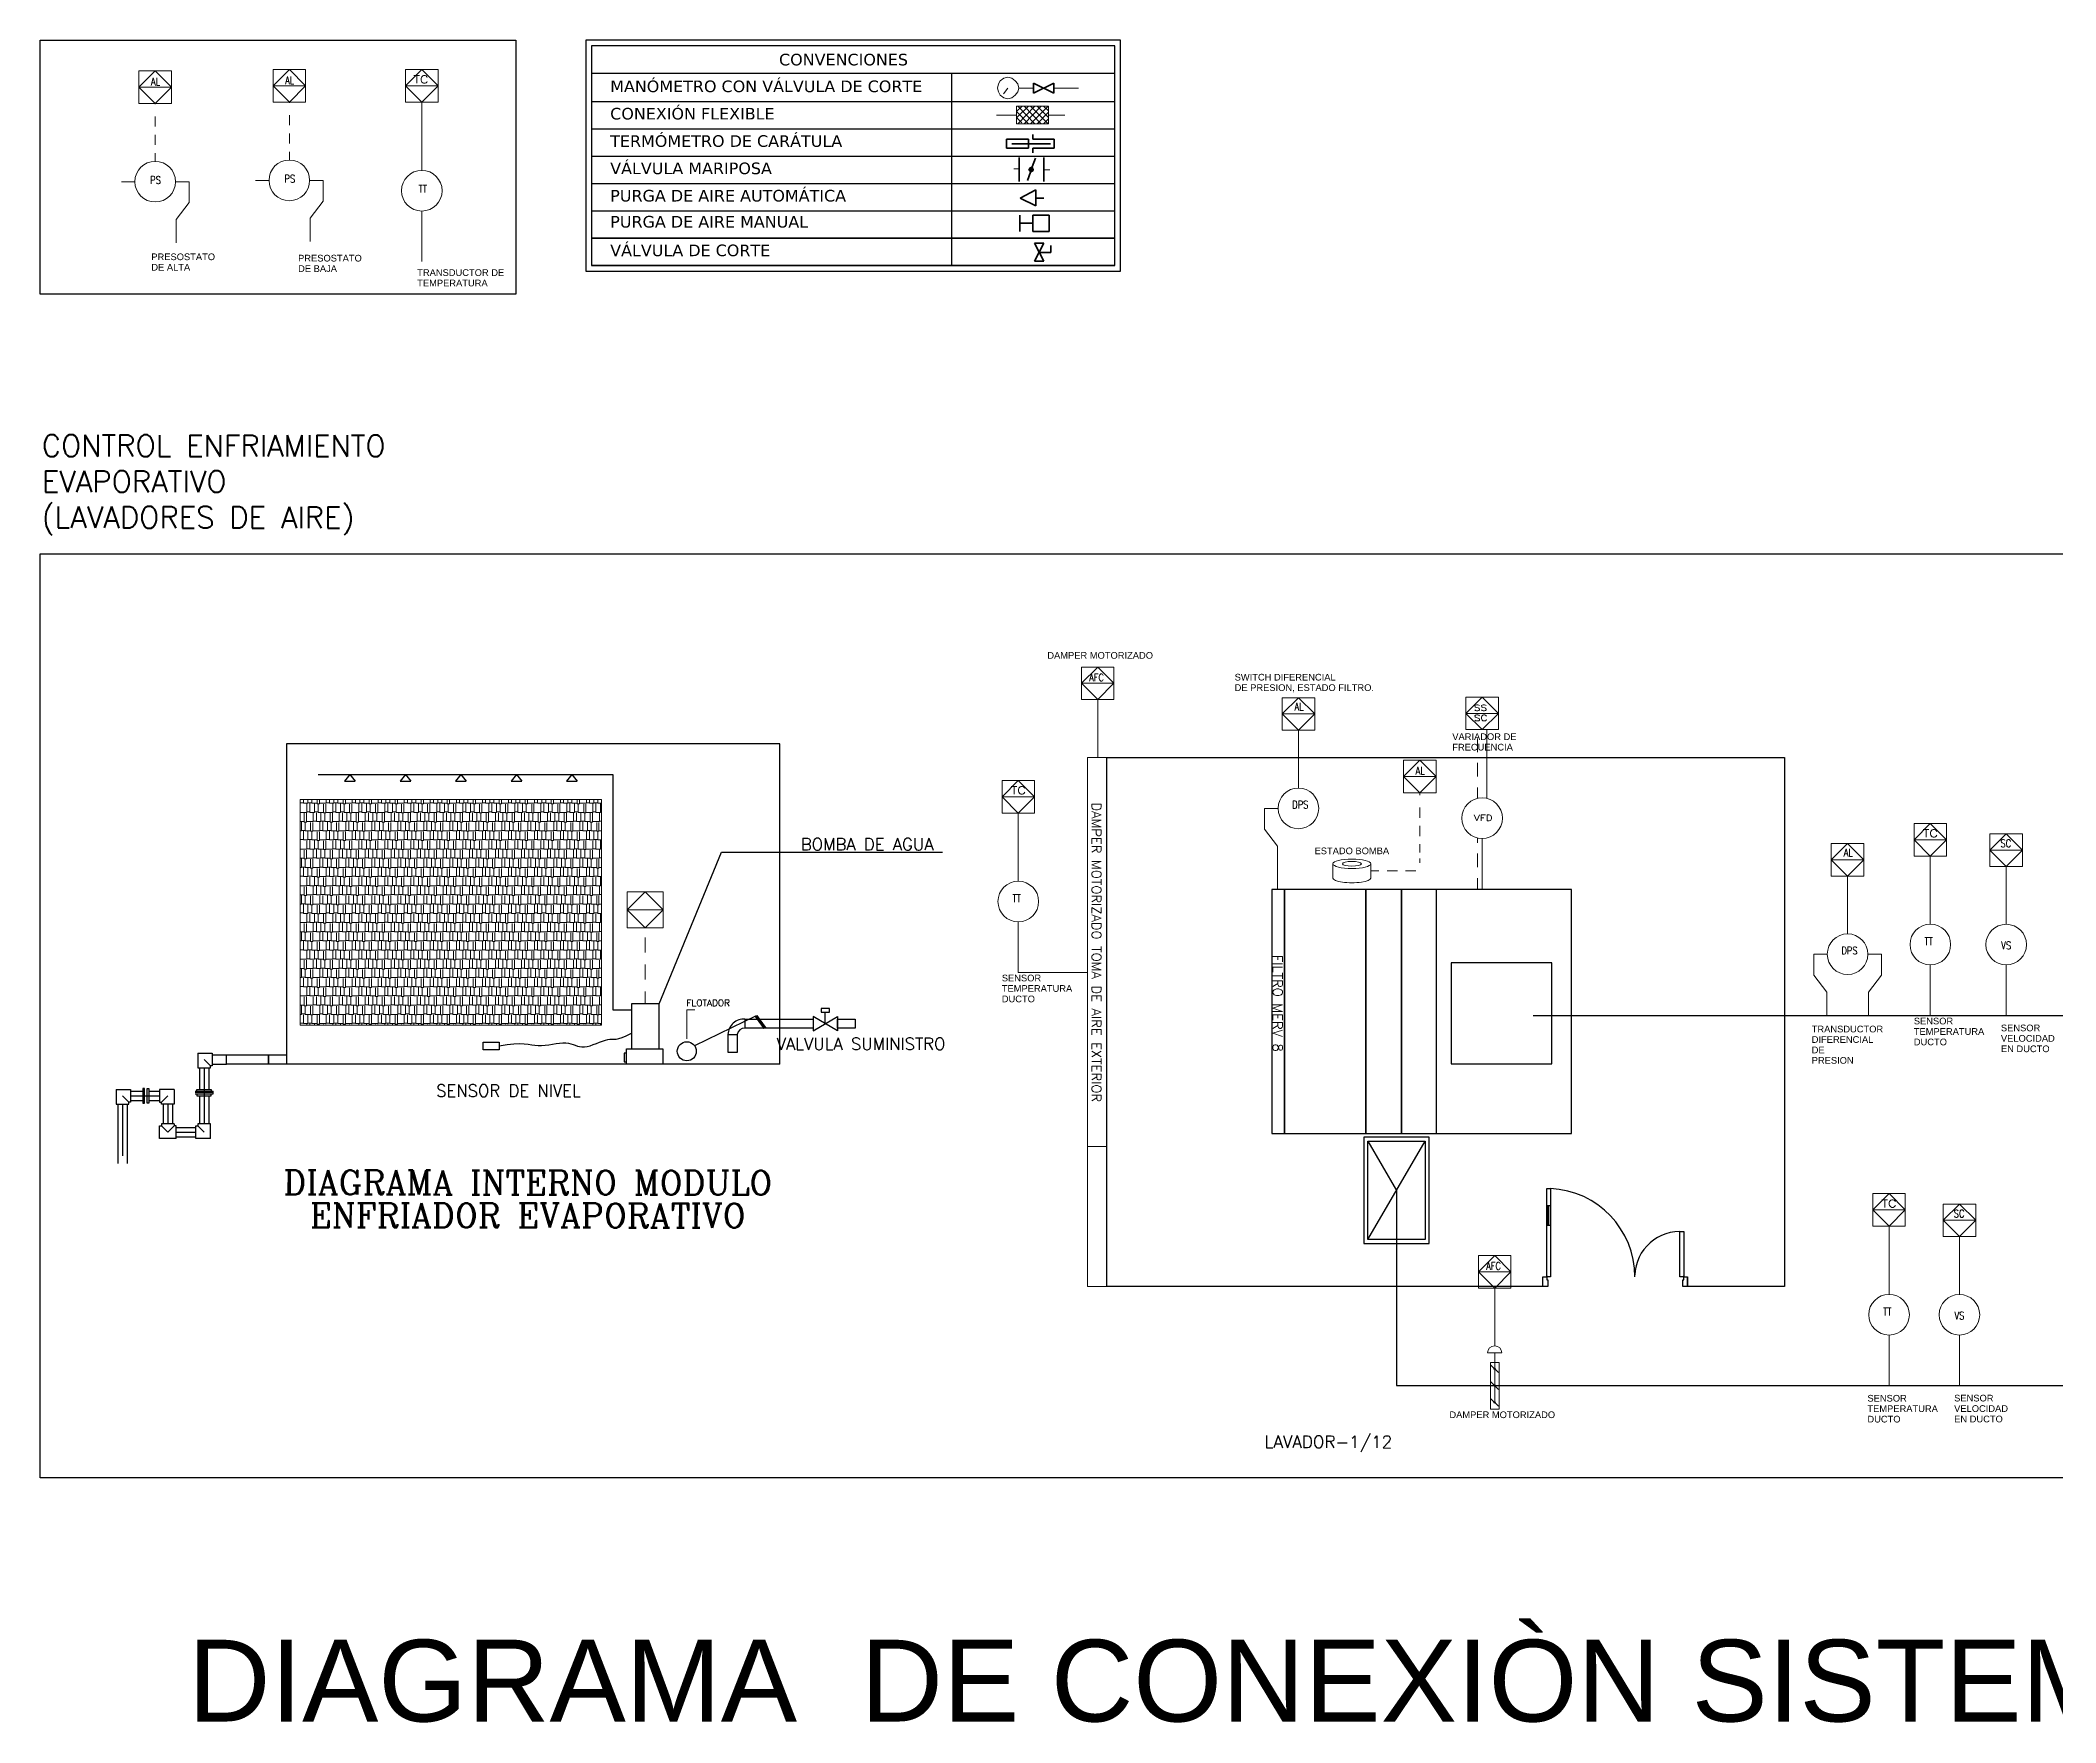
# Model space of a CAD drawing. Header units: inches. Extents: x -3 to 209, y -384 to 20.
# Drawn here: x 124.53 to 173.84, y -383.55 to -342.4 of the extents above; entities that cross this region are included whole.
import ezdxf
from ezdxf.enums import TextEntityAlignment as Align

# ---------------------------------------------------------------- set-up
doc = ezdxf.new("R2010")
doc.units = ezdxf.units.IN
doc.header["$MEASUREMENT"] = 0
for name, pattern in [('IMPORT-5A-LINEA CAPILAR', [1, 1, 0, 0, 0]), ('IMPORT-6A-LINEA ELECTRICA', [1.55, 0.2, -0.2, 0.25, -0.2, 0.25, -0.3, 0, -0.15]), ('IMPORT-ACAD_ISO02W100 _2_', [15, 12, -3]), ('IMPORT-CIRC', [4.8, 4, -0.8]), ('IMPORT-DASHED _4_', [19.05, 12.7, -6.35])]:
    doc.linetypes.add(name, pattern=pattern)
for name, color, linetype in [('1-01 HVAC-01A -Equipos', 3, 'Continuous'), ('ACCESORIOS', 4, 'Continuous'), ('Arquitectura', 251, 'Continuous'), ('BASE PLAN$0$FLOOR LAYOUT 14 Oct (x-ref)$0$20F-032408$0$XDOOR', 253, 'Continuous'), ('BASE PLAN$0$WALL', 253, 'Continuous'), ('EQUIPO', 2, 'Continuous'), ('HVAC-Accesorios', 1, 'Continuous'), ('HVAC-Retorno', 20, 'Continuous'), ('HVAC-Suministro', 170, 'Continuous'), ('M-1-01-Texto', 2, 'Continuous'), ('PLANTA', 8, 'Continuous')]:
    doc.layers.add(name, color=color, linetype=linetype)
for name, color, linetype, lineweight in [('1-CON-CONTROL', 4, 'Continuous', 5), ('1-controlAA', 4, 'Continuous', 5), ('1-Lazomec', 1, 'IMPORT-CIRC', 5), ('1-Señal electrica', 202, 'IMPORT-DASHED _4_', 5), ('1-Señalbinaria', 231, 'IMPORT-6A-LINEA ELECTRICA', 5), ('1-Stubocapilar', 63, 'IMPORT-5A-LINEA CAPILAR', 5), ('1-texto', 250, 'Continuous', 5), ('4-Retorno', 100, 'Continuous', 5), ('ANNOBJ', 4, 'Continuous', 18), ('BASE PLAN$0$0.1', 253, 'Continuous', 9), ('BASE PLAN$0$A-ABOVE', 253, 'Continuous', 5), ('CON-CONTROL', 4, 'Continuous', 5), ('DET-INST', 3, 'Continuous', 5), ('HVAC -Tub A.F Suministro Tuberia', 142, 'Continuous', 0), ('HVAC Formato', 50, 'Continuous', 25), ('HVAC-Formato', 50, 'Continuous', 25), ('TUBO HVAC', 1, 'Continuous', 30), ('tx-01', 255, 'Continuous', 5), ('TX-INST', 250, 'Continuous', 5), ('TX1', 2, 'Continuous', 5)]:
    doc.layers.add(name, color=color, linetype=linetype, lineweight=lineweight)
doc.layers.add('rev', color=3, linetype='Continuous', plot=False)
doc.styles.add('Annotative', font='arial.ttf')
doc.styles.add('Arial_7', font='arial.ttf', dxfattribs={"height": 0.001967})
doc.styles.add('OTEPI-100-TEXTOS', font='romans.shx', dxfattribs={"height": 200})
doc.styles.add('ROMANS', font='romans.shx', dxfattribs={"width": 0.8})
doc.styles.add('romans_3', font='romans__.ttf', dxfattribs={"width": 1.25, "height": 0.112})
doc.styles.add('romans_6', font='romans__.ttf', dxfattribs={"width": 1.25, "height": 0.060413})
doc.styles.get("Standard").update_dxf_attribs({"font": 'arial.ttf'})
doc.styles.add('Texto AA', font='romans.shx')
doc.styles.add('TX100-TAGS', font='romanc.shx', dxfattribs={"height": 200})
doc.styles.add('TX25-NORM', font='romans.shx', dxfattribs={"height": 0.045})
doc.styles.add('txconv', font='romans.shx', dxfattribs={"width": 1.25, "height": 0.3})
doc.styles.add('Verdana', font='verdana.ttf', dxfattribs={"height": 0.28425})

# ---------------------------------------------------------------- blocks, each defined once
blk = doc.blocks.new('DIAGRAMA P_ID_dwg_valvula de corte-4445560-DIAGRAMAS DE INSTRUMENTACION')
at = {"lineweight": 35}
for points in [[(-153.189, -83.644), (-153.189, -83.644), (-153.387, -83.266), (-153.387, -83.266)], [(-153.189, -83.266), (-153.189, -83.266), (-153.387, -83.644), (-153.387, -83.644)], [(-153.387, -83.266), (-153.387, -83.266), (-153.189, -83.266), (-153.189, -83.266)], [(-153.189, -83.644), (-153.189, -83.644), (-153.387, -83.644), (-153.387, -83.644)], [(-153.288, -83.458), (-153.288, -83.458), (-153.049, -83.458), (-153.049, -83.458)], [(-153.049, -83.458), (-153.049, -83.458), (-153.049, -83.319), (-153.049, -83.319)]]:
    blk.add_open_spline(points, degree=3, dxfattribs=at)
blk = doc.blocks.new('DIAGRAMA P_ID_dwg_cflex-4445693-DIAGRAMAS DE INSTRUMENTACION')
at = {"layer": 'HVAC-Formato', "color": 10, "linetype": 'IMPORT-ACAD_ISO02W100 _2_', "lineweight": 13}
for p, q in [((1.179, 0.211), (0.781, 0.211)), ((0.781, 0.211), (1.179, 0.211))]:
    blk.add_line(p, q, dxfattribs=at)
at = {"layer": 'HVAC-Formato', "color": 10, "lineweight": 13}
blk.add_open_spline([(-0.491, 0.211), (-0.491, 0.211), (0, 0.211), (0, 0.211)], degree=3, dxfattribs=at)
at = {"layer": 'HVAC-Formato', "color": 250, "lineweight": 5}
for points in [[(0, 0.43), (0, 0.43), (0.781, 0.43), (0.781, 0.43)], [(0, 0), (0, 0), (0, 0.43), (0, 0.43)], [(0, 0.141), (0, 0.141), (0.289, 0.43), (0.289, 0.43)], [(0, 0.297), (0, 0.297), (0.133, 0.43), (0.133, 0.43)], [(0, 0.297), (0, 0.297), (0.289, 0), (0.289, 0)], [(0, 0.148), (0, 0.148), (0.125, 0.023), (0.125, 0.023)], [(0, 0), (0, 0), (0.781, 0), (0.781, 0)], [(0.031, 0.43), (0.031, 0.43), (0.445, 0), (0.445, 0)], [(0.031, 0), (0.031, 0), (0.445, 0.43), (0.445, 0.43)], [(0.187, 0.43), (0.187, 0.43), (0.602, 0), (0.602, 0)], [(0.187, 0), (0.187, 0), (0.602, 0.43), (0.602, 0.43)], [(0.344, 0.43), (0.344, 0.43), (0.773, 0), (0.773, 0)], [(0.344, 0), (0.344, 0), (0.773, 0.43), (0.773, 0.43)], [(0.5, 0.43), (0.5, 0.43), (0.781, 0.148), (0.781, 0.148)], [(0.5, 0), (0.5, 0), (0.781, 0.281), (0.781, 0.281)], [(0.656, 0.43), (0.656, 0.43), (0.781, 0.312), (0.781, 0.312)], [(0.656, 0), (0.656, 0), (0.781, 0.117), (0.781, 0.117)], [(0.781, 0), (0.781, 0), (0.781, 0.43), (0.781, 0.43)]]:
    blk.add_open_spline(points, degree=3, dxfattribs=at)
blk = doc.blocks.new('ARRANQUE PARO')
at = {"layer": '1-Señalbinaria'}
blk.add_line((0, 0), (0, 1.261), dxfattribs=at)
at = {"layer": 'CON-CONTROL', "flags": 128}
blk.add_lwpolyline([(0.299, 1.261), (-0.299, 1.261), (-0.299, 1.859), (0.299, 1.859)], close=True, dxfattribs=at)
at = {"layer": 'DET-INST'}
blk.add_line((-0.299, 1.56), (0.299, 1.56), dxfattribs=at)
at = {"layer": 'DET-INST', "flags": 128}
blk.add_lwpolyline([(0, 1.261), (-0.299, 1.56), (0, 1.859), (0.299, 1.56)], close=True, dxfattribs=at)
at = {"style": 'txconv', "width": 1.25, "flags": 2}
blk.add_attdef('AVR', (-0.163, 1.578), '', height=0.12, dxfattribs=at)
at = {"style": 'Annotative'}
for tag, p, flags in [('SISTEMA/EQUIPO', (0.461, 1.578), 1), ('DESCRIPCION', (0.461, 1.35), 1), ('CONTROLADOR-NUMERO', (0.461, 1.13), 1), ('DI', (0.461, 0.934), 3), ('DO', (0.461, 0.717), 3), ('AI', (0.461, 0.513), 3), ('AO', (0.461, 0.312), 3), ('SENSOR/ACTUADOR', (0.461, 0.111), 3)]:
    blk.add_attdef(tag, p, '', height=0.126, dxfattribs=dict(at, flags=flags))
blk = doc.blocks.new('rr')
at = {"linetype": 'ByBlock', "lineweight": -2}
for p, q in [((-0.0127, -0.0127), (0.0127, 0.0127)), ((-0.0127, -0.0127), (-0.0127, 0.0127)), ((-0.0127, 0.0127), (0.0127, 0.0127)), ((0.0127, 0.0127), (0.0127, -0.0127)), ((0.0127, -0.0127), (-0.0127, -0.0127))]:
    blk.add_line(p, q, dxfattribs=at)
blk = doc.blocks.new('DIAGRAMA P_ID_dwg_PID-CONV-DMOT-4445571-DIAGRAMAS DE INSTRUMENTACION')
at = {"layer": 'CON-CONTROL'}
blk.add_line((-0.207, 0.946), (0.207, 0.946), dxfattribs=at)
at = {"layer": 'CON-CONTROL', "flags": 128}
blk.add_lwpolyline([(-0.126, -0.686), (0.126, -0.686), (0.126, 0.674), (-0.126, 0.674)], close=True, dxfattribs=at)
at = {"layer": 'CON-CONTROL'}
blk.add_arc((0, 0.946), 0.207, 360, 180, dxfattribs=at)
at = {"layer": 'DET-INST'}
for p, q in [((-0.108, 0.597), (0.108, 0.381)), ((0, 0.946), (0, -0.489)), ((-0.108, 0.108), (0.108, -0.108)), ((-0.108, -0.381), (0.108, -0.597))]:
    blk.add_line(p, q, dxfattribs=at)
for centre, start, end in [((0, 0.489), 360, 180), ((0, 0.489), 180, 360), ((0, 0), 360, 180), ((0, 0), 180, 360), ((0, -0.489), 360, 180), ((0, -0.489), 180, 360)]:
    blk.add_arc(centre, 0.0211, start, end, dxfattribs=at)
blk = doc.blocks.new('DPS')
at = {"layer": '1-controlAA', "flags": 128}
blk.add_lwpolyline([(51.592, 201.133), (50.796, 201.133), (50.796, 200.337), (51.592, 200.337)], close=True, dxfattribs=at)
at = {"layer": '1-Señal electrica'}
blk.add_line((51.194, 198.923), (51.194, 200.337), dxfattribs=at)
at = {"layer": 'CON-CONTROL', "flags": 128}
blk.add_lwpolyline([(50.684, 196.93), (50.684, 197.5), (50.367, 197.916), (50.367, 198.426), (50.697, 198.426), (50.367, 198.426)], dxfattribs=at)
at = {"layer": 'CON-CONTROL'}
blk.add_lwpolyline([(50.684, 196.93), (50.684, 196.439)], dxfattribs=at)
blk.add_circle((51.194, 198.426), 0.497, dxfattribs=at)
at = {"layer": 'DET-INST'}
blk.add_line((50.796, 200.735), (51.592, 200.735), dxfattribs=at)
at = {"layer": 'DET-INST', "flags": 128}
blk.add_lwpolyline([(51.194, 201.133), (50.796, 200.735), (51.194, 200.337), (51.592, 200.735)], close=True, dxfattribs=at)
at = {"layer": 'TX-INST', "color": 7, "char_height": 0.1865, "attachment_point": 2, "line_spacing_factor": 0.964689, "style": 'ROMANS'}
for s, insert, width in [('AL', (51.211, 201.007), 0.44628), ('DPS', (51.241, 198.611), 0.2925)]:
    blk.add_mtext(s, dxfattribs=dict(at, insert=insert, width=width))
blk = doc.blocks.new('DIAGRAMA P_ID_dwg_SENSOR DE VELOCIDAD-4445567-DIAGRAMAS DE INSTRUMENTACION')
at = {"layer": '1-CON-CONTROL'}
blk.add_circle((0, 1.301), 0.373, dxfattribs=at)
at = {"layer": '1-Stubocapilar'}
blk.add_line((0, 0.928), (0, 0), dxfattribs=at)
at = {"layer": '4-Retorno'}
blk.add_line((0, 2.736), (0, 1.674), dxfattribs=at)
at = {"layer": 'CON-CONTROL', "flags": 128}
blk.add_lwpolyline([(-0.299, 3.333), (0.299, 3.333), (0.299, 2.736), (-0.299, 2.736)], close=True, dxfattribs=at)
at = {"layer": 'DET-INST'}
blk.add_line((0.299, 3.034), (-0.299, 3.034), dxfattribs=at)
at = {"layer": 'DET-INST', "flags": 128}
blk.add_lwpolyline([(0, 3.333), (0.299, 3.034), (0, 2.736), (-0.299, 3.034)], close=True, dxfattribs=at)
at = {"layer": 'TX-INST', "color": 7, "insert": (0, 1.356), "char_height": 0.14, "width": 0.37345, "attachment_point": 2, "line_spacing_factor": 0.964689, "style": 'ROMANS'}
blk.add_mtext('VS', dxfattribs=at)
blk = doc.blocks.new('DIAGRAMA P_ID_dwg_ACTRIX_10-4445587-DIAGRAMAS DE INSTRUMENTACION')
at = {"layer": 'HVAC Formato', "color": 250, "lineweight": 5}
for p, q in [((-0.348, 0), (-0.348, -0.261)), ((0.348, 0), (0.348, -0.261))]:
    blk.add_line(p, q, dxfattribs=at)
for major_axis in [(-0.348, 0), (-0.174, 0)]:
    blk.add_ellipse((0, 0), major_axis=major_axis, ratio=0.25, dxfattribs=at)
blk.add_ellipse((0, -0.261), major_axis=(-0.348, 0), ratio=0.25, start_param=0, end_param=3.141593, dxfattribs=at)
blk = doc.blocks.new('DIAGRAMA P_ID_dwg_ARRANQUE-PARO-VARIADOR-4445586-DIAGRAMAS DE INSTRUMENTACION')
at = {"layer": '1-CON-CONTROL'}
blk.add_circle((0.085, 1.301), 0.373, dxfattribs=at)
at = {"layer": '1-Señal electrica'}
for p, q in [((0.169, 1.665), (0.169, 2.926)), ((0.085, 0), (0.085, 0.928))]:
    blk.add_line(p, q, dxfattribs=at)
at = {"layer": '1-Señalbinaria'}
for p, q in [((0, 1.665), (0, 2.926)), ((0, 0), (0, 0.928))]:
    blk.add_line(p, q, dxfattribs=at)
at = {"layer": 'CON-CONTROL', "flags": 128}
blk.add_lwpolyline([(0.383, 2.926), (-0.214, 2.926), (-0.214, 3.524), (0.383, 3.524)], close=True, dxfattribs=at)
at = {"layer": 'DET-INST'}
blk.add_line((-0.214, 3.225), (0.383, 3.225), dxfattribs=at)
at = {"layer": 'DET-INST', "flags": 128}
blk.add_lwpolyline([(0.085, 2.926), (-0.214, 3.225), (0.085, 3.524), (0.383, 3.225)], close=True, dxfattribs=at)
at = {"layer": 'tx-01', "color": 7, "char_height": 0.112, "attachment_point": 1, "line_spacing_factor": 0.964689, "style": 'romans_3'}
for s, insert, width in [('SS', (-0.065, 3.383), 0.3135), ('SC', (-0.065, 3.197), 0.35235), ('VFD', (-0.065, 1.363), 0.44882)]:
    blk.add_mtext(s, dxfattribs=dict(at, insert=insert, width=width))
blk = doc.blocks.new('DIAGRAMA P_ID_dwg_TRANSDUCTOR DE PRESION-4445569-DIAGRAMAS DE INSTRUMENTACION')
at = {"layer": '1-controlAA', "flags": 128}
blk.add_lwpolyline([(0.681, 3.155), (0.084, 3.155), (0.084, 2.558), (0.681, 2.558)], close=True, dxfattribs=at)
at = {"layer": '1-Señal electrica'}
blk.add_line((0.383, 1.496), (0.383, 2.558), dxfattribs=at)
at = {"layer": 'CON-CONTROL', "flags": 128}
for points in [[(0, 0), (0, 0.428), (-0.238, 0.74), (-0.238, 1.123), (0.009, 1.123), (-0.238, 1.123)], [(0.756, 1.123), (1.003, 1.123), (1.003, 0.74), (0.766, 0.428), (0.766, 0)]]:
    blk.add_lwpolyline(points, dxfattribs=at)
at = {"layer": 'CON-CONTROL'}
blk.add_circle((0.383, 1.123), 0.373, dxfattribs=at)
at = {"layer": 'DET-INST'}
blk.add_line((0.084, 2.856), (0.681, 2.856), dxfattribs=at)
at = {"layer": 'DET-INST', "flags": 128}
blk.add_lwpolyline([(0.383, 3.155), (0.084, 2.856), (0.383, 2.558), (0.681, 2.856)], close=True, dxfattribs=at)
at = {"layer": 'TX-INST', "color": 7, "insert": (0.395, 3.06), "char_height": 0.14, "width": 0.33494, "attachment_point": 2, "line_spacing_factor": 0.964689, "style": 'ROMANS'}
blk.add_mtext('AL', dxfattribs=at)
blk = doc.blocks.new('UPAQ-02')
at = {"layer": '1-01 HVAC-01A -Equipos'}
for points in [[(-74852.815, 50919.023), (-74851.115, 50919.023), (-74851.115, 50921.023), (-74852.815, 50921.023)], [(-74852.815, 50920.456), (-74851.115, 50920.456), (-74851.115, 50921.023), (-74852.815, 50921.023)], [(-74852.815, 50920.209), (-74851.115, 50920.209), (-74851.115, 50920.456), (-74852.815, 50920.456)], [(-74852.815, 50919.963), (-74851.115, 50919.963), (-74851.115, 50920.209), (-74852.815, 50920.209)], [(-74852.33, 50919.161), (-74851.625, 50919.161), (-74851.625, 50919.861), (-74852.33, 50919.861)]]:
    blk.add_lwpolyline(points, close=True, dxfattribs=at)
blk = doc.blocks.new('BASE PLAN$0$Z$W@#371D3AC1')
at = {"layer": 'BASE PLAN$0$A-ABOVE', "linetype": 'ByBlock', "lineweight": -2}
blk.add_line((375, 58), (175, 58), dxfattribs=at)
blk.add_lwpolyline([(375, 78), (175, 78), (175, 38), (375, 38)], close=True, dxfattribs=at)
at = {"layer": 'BASE PLAN$0$FLOOR LAYOUT 14 Oct (x-ref)$0$20F-032408$0$XDOOR', "linetype": 'ByBlock', "lineweight": -2}
for p, q in [((900, 1438), (900, 1476)), ((900, 1476), (1000, 1476)), ((1000, 1476), (1000, 1426)), ((930, 1438), (890, 1438)), ((930, 1426), (930, 1438)), ((1000, 1426), (930, 1426)), ((0, 38), (0, 78)), ((0, 78), (900, 78)), ((900, 38), (0, 38)), ((890, 38), (930, 38)), ((900, 78), (900, 38)), ((900, 0), (900, 38)), ((930, 38), (930, 50)), ((930, 50), (1000, 50)), ((1000, 50), (1000, 0)), ((1000, 0), (900, 0))]:
    blk.add_line(p, q, dxfattribs=at)
blk.add_lwpolyline([(439, 1398), (439, 1438), (900, 1438), (900, 1398)], close=True, dxfattribs=at)
for centre, radius, start, end in [((900, 1398), 461, 175.0176, 267.6819), ((900, 38), 900, 90, 177.4527)]:
    blk.add_arc(centre, radius, start, end, dxfattribs=at)
at = {"layer": 'BASE PLAN$0$WALL', "linetype": 'ByBlock', "lineweight": -2}
for p, q in [((1000, 1476), (900, 1476)), ((1000, 0), (900, 0))]:
    blk.add_line(p, q, dxfattribs=at)

msp = doc.modelspace()

# ---------------------------------------------------------------- hatches: boundary and pattern name
at = {"lineweight": 5}
for points in [[(148.778, -345.564), (148.731, -345.51), (148.7, -345.564), (148.731, -345.564)], [(148.731, -345.611), (148.778, -345.564), (148.7, -345.564)], [(148.778, -345.564), (148.778, -345.486), (148.731, -345.51)], [(148.778, -345.635), (148.778, -345.564), (148.731, -345.611)], [(148.778, -345.564), (148.825, -345.51), (148.778, -345.486), (148.778, -345.51)], [(148.848, -345.564), (148.825, -345.51), (148.778, -345.564), (148.825, -345.564)], [(148.778, -345.635), (148.825, -345.611), (148.778, -345.564), (148.778, -345.611)], [(148.825, -345.611), (148.848, -345.564), (148.778, -345.564)]]:
    msp.add_hatch(color=250, dxfattribs=at).paths.add_polyline_path(points, flags=0)
at = {"layer": 'TX1'}
h = msp.add_hatch(dxfattribs=at)
h.set_pattern_fill('AR-RSHKE', color=256, scale=0.000736704, style=0)
h.set_pattern_definition([(0, (-3289.49741, -1908.41412), (0.47716339, 0.224547478), [0.112273739, -0.093561449, 0.130986029, -0.05613687, 0.168410608, -0.074849159]), (0, (-3289.38514, -1908.40477), (0.47716339, 0.224547478), [0.093561449, -0.355533506, 0.07484916, -0.112273739]), (0, (-3289.1606, -1908.42816), (0.47716339, 0.224547478), [0.05613687, -0.580080984]), (90, (-3289.49741, -1908.41412), (-0.159054463, 0.2245474775), [0.215191333, -0.682998577]), (90, (-3289.38514, -1908.41412), (-0.159054463, 0.2245474775), [0.21051326, -0.68767665]), (90, (-3289.29158, -1908.41412), (-0.159054463, 0.2245474775), [0.196479043, -0.701710867]), (90, (-3289.16059, -1908.42816), (-0.159054463, 0.2245474775), [0.215191333, -0.682998577]), (90, (-3289.10445, -1908.42816), (-0.159054463, 0.2245474775), [0.215191333, -0.682998577]), (90, (-3288.93604, -1908.41412), (-0.159054463, 0.2245474775), [0.205835188, -0.692354722])])
h.paths.add_polyline_path([(130.888, -360.964), (138.266, -360.964), (138.266, -366.484), (130.888, -366.484)])

# ---------------------------------------------------------------- linework, layer by layer
for p, q in [((138.021, -343.207), (150.82, -343.207)), ((146.825, -343.207), (146.825, -347.91)), ((138.021, -343.899), (150.82, -343.899)), ((138.021, -344.567), (150.82, -344.567)), ((138.021, -345.236), (150.82, -345.236)), ((138.021, -345.905), (150.82, -345.905)), ((138.021, -346.573), (150.82, -346.573))]:
    msp.add_line(p, q)
at = {"color": 10, "lineweight": 13}
for p, q in [((147.973, -343.468), (147.95, -343.569)), ((147.973, -343.468), (147.95, -343.569)), ((147.95, -343.569), (147.973, -343.663)), ((147.95, -343.569), (147.973, -343.663)), ((148.02, -343.39), (147.973, -343.468)), ((148.02, -343.39), (147.973, -343.468)), ((147.973, -343.663), (148.02, -343.741)), ((147.973, -343.663), (148.02, -343.741)), ((148.106, -343.327), (148.02, -343.39)), ((148.106, -343.327), (148.02, -343.39)), ((148.208, -343.569), (148.098, -343.71)), ((148.098, -343.71), (148.208, -343.569)), ((148.208, -343.304), (148.106, -343.327)), ((148.106, -343.327), (148.208, -343.304)), ((148.208, -343.304), (148.302, -343.327)), ((148.208, -343.304), (148.302, -343.327)), ((148.388, -343.39), (148.302, -343.327)), ((148.388, -343.39), (148.302, -343.327)), ((148.45, -343.468), (148.388, -343.39)), ((148.45, -343.468), (148.388, -343.39)), ((148.388, -343.741), (148.45, -343.663)), ((148.388, -343.741), (148.45, -343.663)), ((148.474, -343.569), (148.45, -343.468)), ((148.474, -343.569), (148.45, -343.468)), ((148.45, -343.663), (148.474, -343.569)), ((148.45, -343.663), (148.474, -343.569)), ((148.02, -343.741), (148.106, -343.804)), ((148.02, -343.741), (148.106, -343.804)), ((148.106, -343.804), (148.208, -343.827)), ((148.106, -343.804), (148.208, -343.827)), ((148.208, -343.827), (148.302, -343.804)), ((148.208, -343.827), (148.302, -343.804)), ((148.302, -343.804), (148.388, -343.741)), ((148.302, -343.804), (148.388, -343.741))]:
    msp.add_line(p, q, dxfattribs=at)
at = {"lineweight": 35}
for p, q in [((149.333, -343.694), (148.833, -343.444)), ((149.333, -343.694), (148.833, -343.444)), ((148.833, -343.694), (148.833, -343.444)), ((148.833, -343.444), (148.833, -343.694)), ((149.333, -343.444), (149.333, -343.694)), ((149.333, -343.694), (149.333, -343.444)), ((148.707, -344.817), (148.176, -344.817)), ((148.707, -344.817), (148.176, -344.817)), ((148.176, -344.817), (148.176, -345.036)), ((148.176, -344.817), (148.176, -345.036)), ((148.707, -345.036), (148.176, -345.036)), ((148.707, -345.036), (148.176, -345.036)), ((149.247, -344.934), (148.301, -344.934)), ((148.301, -344.934), (149.247, -344.934)), ((148.707, -345.036), (148.707, -344.817)), ((148.707, -344.817), (148.707, -345.036)), ((149.34, -344.817), (148.817, -344.817)), ((149.34, -344.817), (148.817, -344.817)), ((148.817, -345.153), (148.817, -345.036)), ((148.817, -345.036), (149.34, -345.036)), ((148.817, -345.036), (148.817, -345.153)), ((148.817, -345.036), (149.34, -345.036)), ((149.34, -345.036), (149.34, -344.817)), ((149.34, -345.036), (149.34, -344.817)), ((148.684, -345.83), (148.758, -345.624)), ((148.758, -345.624), (148.684, -345.83)), ((148.758, -345.624), (148.779, -345.565)), ((148.779, -345.565), (148.758, -345.624)), ((148.779, -345.564), (148.803, -345.498)), ((148.803, -345.498), (148.779, -345.564)), ((148.803, -345.498), (148.88, -345.283)), ((148.88, -345.283), (148.803, -345.498)), ((148.51, -346.258), (148.893, -346.055)), ((148.893, -346.055), (148.51, -346.258)), ((148.893, -346.055), (148.893, -346.446)), ((148.893, -346.055), (148.893, -346.446)), ((148.51, -346.258), (148.893, -346.446)), ((148.51, -346.258), (148.893, -346.446)), ((148.499, -346.678), (148.499, -347.076)), ((148.499, -347.076), (148.499, -346.678)), ((148.819, -347.076), (148.819, -346.678)), ((148.819, -346.678), (149.217, -346.678)), ((148.819, -346.678), (148.819, -347.076)), ((148.819, -346.678), (149.217, -346.678)), ((148.819, -347.076), (149.217, -347.076)), ((148.819, -347.076), (149.217, -347.076)), ((149.217, -346.678), (149.217, -347.076)), ((149.217, -346.678), (149.217, -347.076))]:
    msp.add_line(p, q, dxfattribs=at)
at = {"color": 50, "lineweight": 25}
for p, q in [((148.499, -346.873), (148.819, -346.873)), ((148.819, -346.873), (148.499, -346.873))]:
    msp.add_line(p, q, dxfattribs=at)
at = {"flags": 128}
for points in [[(124.533, -342.4), (136.164, -342.4), (136.164, -348.612), (124.533, -348.612)], [(150.958, -342.4), (137.883, -342.4), (137.883, -348.049), (150.958, -348.049)], [(150.82, -342.538), (138.021, -342.538), (138.021, -347.91), (150.82, -347.91)], [(150.82, -347.242), (138.021, -347.242)], [(150.82, -347.91), (138.021, -347.91)], [(124.533, -354.962), (196.563, -354.962), (196.563, -377.561), (124.533, -377.561)]]:
    msp.add_lwpolyline(points, close=True, dxfattribs=at)
at = {"color": 251, "true_color": 0x636466}
msp.add_lwpolyline([(161.298, -372.879), (150.629, -372.879), (150.629, -359.938), (164.836, -359.938), (167.204, -359.938), (167.204, -372.879), (164.836, -372.879)], dxfattribs=at)
at = {"color": 10, "lineweight": 13}
for points in [[(148.474, -343.569), (148.474, -343.569), (148.833, -343.569), (148.833, -343.569)], [(149.333, -343.569), (149.333, -343.569), (149.937, -343.569), (149.937, -343.569)], [(148.466, -345.541), (148.466, -345.541), (148.348, -345.541), (148.348, -345.541)], [(149.083, -345.564), (149.083, -345.564), (149.232, -345.564), (149.232, -345.564)]]:
    msp.add_open_spline(points, degree=3, dxfattribs=at)
at = {"lineweight": 35}
for points in [[(148.833, -343.694), (148.833, -343.694), (149.333, -343.444), (149.333, -343.444)], [(148.817, -344.7), (148.817, -344.7), (148.817, -344.817), (148.817, -344.817)], [(148.481, -345.853), (148.481, -345.853), (148.481, -345.267), (148.481, -345.267)], [(149.083, -345.853), (149.083, -345.853), (149.083, -345.267), (149.083, -345.267)], [(149.088, -346.258), (149.088, -346.258), (148.893, -346.258), (148.893, -346.258)]]:
    msp.add_open_spline(points, degree=3, dxfattribs=at)
at = {"layer": '1-01 HVAC-01A -Equipos'}
for p, q in [((130.554, -359.605), (130.554, -367.438)), ((142.629, -367.438), (142.629, -359.605))]:
    msp.add_line(p, q, dxfattribs=at)
for points in [[(142.629, -359.605), (130.554, -359.605)], [(139.671, -367.068), (139.671, -365.961), (138.995, -365.961), (138.995, -367.068)], [(135.759, -366.993), (135.956, -366.958), (136.121, -366.939), (136.258, -366.934), (136.372, -366.939), (136.469, -366.951), (136.555, -366.964), (136.635, -366.976), (136.715, -366.984), (136.799, -366.983), (136.886, -366.976), (136.975, -366.964), (137.065, -366.951), (137.153, -366.937), (137.237, -366.926), (137.317, -366.919), (137.39, -366.919), (137.455, -366.927), (137.515, -366.941), (137.569, -366.959), (137.622, -366.979), (137.674, -366.997), (137.727, -367.012), (137.783, -367.02), (137.845, -367.019), (137.913, -367.008), (137.986, -366.988), (138.063, -366.962), (138.14, -366.932), (138.216, -366.902), (138.289, -366.875), (138.357, -366.852), (138.417, -366.836), (138.47, -366.829), (138.518, -366.828), (138.566, -366.828), (138.621, -366.825), (138.686, -366.814), (138.767, -366.789), (138.868, -366.748), (138.995, -366.685)], [(142.629, -367.438), (130.118, -367.438), (130.118, -367.216), (130.554, -367.216)], [(138.874, -367.174), (138.816, -367.174), (138.816, -367.381), (138.874, -367.381)], [(138.874, -367.438), (138.874, -367.068), (139.766, -367.068), (139.766, -367.438)]]:
    msp.add_lwpolyline(points, dxfattribs=at)
for points in [[(143.44, -366.56), (141.775, -366.56), (141.775, -366.338), (143.44, -366.338)], [(144.473, -366.56), (144.037, -366.56), (144.037, -366.338), (144.473, -366.338)], [(141.581, -366.715), (141.581, -367.151), (141.359, -367.151), (141.359, -366.715)], [(130.118, -367.438), (129.085, -367.438), (129.085, -367.216), (130.118, -367.216)], [(135.372, -366.902), (135.759, -366.902), (135.759, -367.087), (135.372, -367.087)]]:
    msp.add_lwpolyline(points, close=True, dxfattribs=at)
for centre, radius, start, end in [((141.746, -366.724), 0.388, 85.8392, 178.6032), ((141.774, -366.757), 0.197, 89.6894, 167.7299)]:
    msp.add_arc(centre, radius, start, end, dxfattribs=at)
at = {"layer": '1-controlAA', "flags": 128}
for points in [[(127.742, -343.15), (126.946, -343.15), (126.946, -343.946), (127.742, -343.946)], [(131.024, -343.117), (130.228, -343.117), (130.228, -343.913), (131.024, -343.913)], [(150.802, -357.728), (150.006, -357.728), (150.006, -358.524), (150.802, -358.524)], [(158.683, -360.006), (157.887, -360.006), (157.887, -360.802), (158.683, -360.802)], [(160.515, -372.12), (159.719, -372.12), (159.719, -372.915), (160.515, -372.915)]]:
    msp.add_lwpolyline(points, close=True, dxfattribs=at)
at = {"layer": '1-Lazomec'}
for p, q in [((133.866, -346.576), (133.866, -347.812)), ((150.404, -359.938), (150.404, -358.524)), ((148.461, -363.961), (148.461, -365.197)), ((170.775, -365.012), (170.775, -366.249)), ((160.117, -374.33), (160.117, -372.915)), ((169.765, -374.066), (169.765, -375.302))]:
    msp.add_line(p, q, dxfattribs=at)
at = {"layer": '1-Señal electrica', "flags": 128}
for points in [[(133.866, -343.913), (133.866, -345.581)], [(148.461, -361.298), (148.461, -362.966)], [(170.775, -362.35), (170.775, -364.018)], [(169.765, -371.403), (169.765, -373.071)]]:
    msp.add_lwpolyline(points, close=True, dxfattribs=at)
at = {"layer": '1-Señalbinaria'}
for p, q in [((127.344, -345.36), (127.344, -343.946)), ((130.626, -345.327), (130.626, -343.913))]:
    msp.add_line(p, q, dxfattribs=at)
at = {"layer": '1-Señalbinaria', "flags": 128}
msp.add_lwpolyline([(157.085, -362.713), (158.285, -362.713), (158.285, -362.216), (158.285, -360.802)], dxfattribs=at)
at = {"layer": 'ACCESORIOS'}
for p, q in [((131.33, -360.356), (138.541, -360.356)), ((132.109, -360.356), (131.978, -360.519)), ((132.109, -360.356), (132.24, -360.519)), ((133.467, -360.356), (133.336, -360.519)), ((133.467, -360.356), (133.597, -360.519)), ((134.824, -360.356), (134.693, -360.519)), ((134.824, -360.356), (134.955, -360.519)), ((136.182, -360.356), (136.051, -360.519)), ((136.182, -360.356), (136.313, -360.519)), ((137.54, -360.356), (137.409, -360.519)), ((137.54, -360.356), (137.67, -360.519)), ((138.541, -360.356), (138.541, -366.112)), ((131.978, -360.519), (132.24, -360.519)), ((133.336, -360.519), (133.597, -360.519)), ((134.693, -360.519), (134.955, -360.519)), ((136.051, -360.519), (136.313, -360.519)), ((137.409, -360.519), (137.67, -360.519)), ((138.541, -366.112), (138.995, -366.112)), ((142.044, -366.259), (140.542, -366.992))]:
    msp.add_line(p, q, dxfattribs=at)
at = {"layer": 'ACCESORIOS', "const_width": 0.0799}
msp.add_lwpolyline([(142.262, -366.56), (142.044, -366.259)], dxfattribs=at)
at = {"layer": 'ACCESORIOS'}
msp.add_circle((140.35, -367.125), 0.233, dxfattribs=at)
at = {"layer": 'ANNOBJ', "flags": 128}
msp.add_lwpolyline([(140.35, -366.822), (140.35, -366.109), (140.546, -366.109)], dxfattribs=at)
at = {"layer": 'CON-CONTROL', "flags": 128}
for points in [[(133.468, -343.117), (134.264, -343.117), (134.264, -343.913), (133.468, -343.913)], [(126.517, -345.857), (126.846, -345.857)], [(129.799, -345.825), (130.129, -345.825)], [(148.063, -360.502), (148.859, -360.502), (148.859, -361.298), (148.063, -361.298)], [(170.377, -361.554), (171.173, -361.554), (171.173, -362.35), (170.377, -362.35)], [(169.367, -370.607), (170.162, -370.607), (170.162, -371.403), (169.367, -371.403)]]:
    msp.add_lwpolyline(points, close=True, dxfattribs=at)
for points in [[(127.841, -345.857), (128.171, -345.857), (128.171, -346.367), (127.854, -346.783), (127.854, -347.354)], [(131.123, -345.825), (131.453, -345.825), (131.453, -346.334), (131.136, -346.751), (131.136, -347.321)]]:
    msp.add_lwpolyline(points, dxfattribs=at)
at = {"layer": 'CON-CONTROL', "color": 1}
msp.add_lwpolyline([(148.461, -365.197), (150.154, -365.197)], dxfattribs=at)
at = {"layer": 'CON-CONTROL'}
for centre in [(127.344, -345.857), (130.626, -345.825), (133.866, -346.078), (148.461, -363.463), (170.775, -364.515), (169.765, -373.568)]:
    msp.add_circle(centre, 0.497, dxfattribs=at)
at = {"layer": 'DET-INST'}
for p, q in [((126.946, -343.548), (127.742, -343.548)), ((130.228, -343.515), (131.024, -343.515)), ((134.264, -343.515), (133.468, -343.515)), ((150.006, -358.126), (150.802, -358.126)), ((157.887, -360.404), (158.683, -360.404)), ((148.859, -360.9), (148.063, -360.9)), ((171.173, -361.952), (170.377, -361.952)), ((170.162, -371.005), (169.367, -371.005)), ((159.719, -372.518), (160.515, -372.518))]:
    msp.add_line(p, q, dxfattribs=at)
at = {"layer": 'DET-INST', "flags": 128}
for points in [[(127.344, -343.15), (126.946, -343.548), (127.344, -343.946), (127.742, -343.548)], [(130.626, -343.117), (130.228, -343.515), (130.626, -343.913), (131.024, -343.515)], [(133.866, -343.117), (134.264, -343.515), (133.866, -343.913), (133.468, -343.515)], [(150.404, -357.728), (150.006, -358.126), (150.404, -358.524), (150.802, -358.126)], [(158.285, -360.006), (157.887, -360.404), (158.285, -360.802), (158.683, -360.404)], [(148.461, -360.502), (148.859, -360.9), (148.461, -361.298), (148.063, -360.9)], [(170.775, -361.554), (171.173, -361.952), (170.775, -362.35), (170.377, -361.952)], [(169.765, -370.607), (170.162, -371.005), (169.765, -371.403), (169.367, -371.005)], [(160.117, -372.12), (159.719, -372.518), (160.117, -372.915), (160.515, -372.518)]]:
    msp.add_lwpolyline(points, close=True, dxfattribs=at)
at = {"layer": 'EQUIPO', "color": 4}
for p, q in [((128.386, -367.172), (128.741, -367.172)), ((128.386, -367.172), (128.386, -367.527)), ((128.741, -367.172), (128.741, -367.482)), ((128.741, -367.216), (129.085, -367.216)), ((128.386, -367.527), (128.697, -367.527)), ((128.43, -367.527), (128.43, -368.061)), ((128.652, -367.527), (128.652, -368.061)), ((128.741, -367.482), (128.697, -367.482)), ((128.697, -367.527), (128.697, -367.482)), ((128.741, -367.438), (129.085, -367.438)), ((126.388, -368.06), (126.743, -368.06)), ((126.388, -368.06), (126.388, -368.415)), ((126.743, -368.06), (126.743, -368.37)), ((126.743, -368.104), (127.039, -368.104)), ((126.743, -368.326), (127.039, -368.326)), ((127.191, -368.104), (127.453, -368.104)), ((127.191, -368.326), (127.453, -368.326)), ((127.808, -368.06), (127.453, -368.06)), ((127.453, -368.06), (127.453, -368.37)), ((127.808, -368.06), (127.808, -368.415)), ((128.43, -368.213), (128.43, -368.903)), ((128.652, -368.213), (128.652, -368.903)), ((126.388, -368.415), (126.698, -368.415)), ((126.432, -368.415), (126.432, -369.866)), ((126.654, -368.415), (126.654, -369.868)), ((126.743, -368.37), (126.698, -368.37)), ((126.698, -368.415), (126.698, -368.37)), ((127.453, -368.37), (127.498, -368.37)), ((127.498, -368.415), (127.498, -368.37)), ((127.808, -368.415), (127.498, -368.415)), ((127.542, -368.415), (127.542, -368.903)), ((127.764, -368.415), (127.764, -368.903)), ((127.453, -369.259), (127.453, -368.948)), ((127.453, -368.948), (127.498, -368.948)), ((127.853, -369.259), (127.453, -369.259)), ((127.808, -368.903), (127.498, -368.903)), ((127.498, -368.903), (127.498, -368.948)), ((127.808, -368.903), (127.808, -368.948)), ((127.853, -368.948), (127.808, -368.948)), ((127.853, -369.259), (127.853, -368.948)), ((127.853, -368.992), (128.341, -368.992)), ((127.853, -369.214), (128.341, -369.214)), ((128.341, -369.259), (128.341, -368.948)), ((128.341, -368.948), (128.386, -368.948)), ((128.697, -369.259), (128.341, -369.259)), ((128.697, -368.903), (128.386, -368.903)), ((128.386, -368.903), (128.386, -368.948)), ((128.697, -369.259), (128.697, -368.903))]:
    msp.add_line(p, q, dxfattribs=at)
at = {"layer": 'HVAC -Tub A.F Suministro Tuberia', "color": 1}
for points in [[(150.629, -359.938), (150.51, -359.938), (150.154, -359.938), (150.154, -369.45), (150.629, -369.45)], [(150.629, -359.938), (150.629, -369.45)]]:
    msp.add_lwpolyline(points, dxfattribs=at)
at = {"layer": 'HVAC -Tub A.F Suministro Tuberia', "color": 251, "true_color": 0x636466}
msp.add_lwpolyline([(150.629, -372.879), (150.629, -369.45), (150.154, -369.45), (150.154, -372.879)], close=True, dxfattribs=at)
at = {"layer": 'HVAC-Accesorios'}
msp.add_lwpolyline([(154.97, -369.136), (154.97, -363.171), (154.666, -363.171), (154.666, -369.136)], close=True, dxfattribs=at)
at = {"layer": 'HVAC-Retorno'}
msp.add_line((157.012, -369.323), (157.713, -370.526), dxfattribs=at)
msp.add_lwpolyline([(156.911, -369.223), (156.911, -371.829), (158.515, -371.829), (158.515, -369.223)], close=True, dxfattribs=at)
msp.add_lwpolyline([(157.713, -370.526), (157.713, -375.302), (177.101, -375.302), (177.101, -372.19)], dxfattribs=at)
at = {"layer": 'HVAC-Suministro'}
msp.add_lwpolyline([(161.06, -366.249), (190.356, -366.249), (190.356, -368.598)], dxfattribs=at)
at = {"layer": 'M-1-01-Texto', "color": 7, "true_color": 0xffffff}
for p, q in [((139.671, -365.961), (141.197, -362.255)), ((141.197, -362.255), (146.609, -362.255))]:
    msp.add_line(p, q, dxfattribs=at)
at = {"layer": 'PLANTA'}
for p, q in [((128.697, -367.482), (128.541, -367.327)), ((128.541, -367.527), (128.541, -368.903)), ((126.698, -368.37), (126.543, -368.215)), ((126.743, -368.215), (127.453, -368.215)), ((127.498, -368.37), (127.653, -368.215)), ((126.543, -368.415), (126.543, -369.685)), ((127.653, -368.415), (127.653, -368.903)), ((127.498, -368.948), (127.653, -369.103)), ((127.808, -368.948), (127.653, -369.103)), ((127.853, -369.103), (128.341, -369.103)), ((128.386, -368.948), (128.541, -369.103))]:
    msp.add_line(p, q, dxfattribs=at)
at = {"layer": 'rev'}
for points in [[(127.039, -368.391), (127.083, -368.391), (127.083, -368.039), (127.039, -368.039)], [(127.191, -368.391), (127.148, -368.391), (127.148, -368.039), (127.191, -368.039)]]:
    msp.add_lwpolyline(points, close=True, dxfattribs=at)
for points in [[(128.322, -368.104), (128.76, -368.104)], [(128.76, -368.137), (128.322, -368.137)], [(128.322, -368.169), (128.322, -368.169), (128.76, -368.169)], [(128.365, -368.104), (128.365, -368.061), (128.717, -368.061), (128.717, -368.104)], [(128.365, -368.169), (128.365, -368.213), (128.717, -368.213), (128.717, -368.169)], [(128.76, -368.169), (128.76, -368.104)]]:
    msp.add_lwpolyline(points, dxfattribs=at)
at = {"layer": 'TUBO HVAC'}
msp.add_lwpolyline([(143.44, -366.276), (143.44, -366.621), (144.037, -366.276), (144.037, -366.621)], close=True, dxfattribs=at)
msp.add_lwpolyline([(143.738, -366.449), (143.738, -366.169), (143.838, -366.169), (143.838, -366.082), (143.639, -366.082), (143.639, -366.169), (143.738, -366.169)], dxfattribs=at)
at = {"layer": 'TX1'}
msp.add_lwpolyline([(130.888, -360.964), (138.266, -360.964), (138.266, -366.484), (130.888, -366.484)], close=True, dxfattribs=at)

# ---------------------------------------------------------------- block references
msp.add_blockref('DIAGRAMA P_ID_dwg_cflex-4445693-DIAGRAMAS DE INSTRUMENTACION', (148.419, -344.439))
for name, p, xscale, yscale, zscale in [('DIAGRAMA P_ID_dwg_valvula de corte-4445560-DIAGRAMAS DE INSTRUMENTACION', (329.632, -249.224), 1.178571428035867, 1.178571428035867, 1.178571428035867), ('DIAGRAMA P_ID_dwg_ARRANQUE-PARO-VARIADOR-4445586-DIAGRAMAS DE INSTRUMENTACION', (159.696, -363.157), 1.332419943752958, 1.332419943752958, 1.332419943752958), ('DIAGRAMA P_ID_dwg_SENSOR DE VELOCIDAD-4445567-DIAGRAMAS DE INSTRUMENTACION', (172.631, -366.249), 1.332419943752958, 1.332419943752958, 1.332419943752958), ('DIAGRAMA P_ID_dwg_ACTRIX_10-4445587-DIAGRAMAS DE INSTRUMENTACION', (156.622, -362.54), 1.332419943752958, 1.332419943752958, 1.332419943752958), ('DIAGRAMA P_ID_dwg_TRANSDUCTOR DE PRESION-4445569-DIAGRAMAS DE INSTRUMENTACION', (168.241, -366.248), 1.332419943752958, 1.332419943752958, 1.332419943752958), ('ARRANQUE PARO', (139.333, -365.961), 1.473408645193441, 1.473408645193441, 1.473408645193441), ('DIAGRAMA P_ID_dwg_SENSOR DE VELOCIDAD-4445567-DIAGRAMAS DE INSTRUMENTACION', (171.487, -375.302), 1.332419943752958, 1.332419943752958, 1.332419943752958), ('DIAGRAMA P_ID_dwg_PID-CONV-DMOT-4445571-DIAGRAMAS DE INSTRUMENTACION', (160.117, -375.302), 0.8433572738554923, 0.8433572738554923, 0.8433572738554923)]:
    msp.add_blockref(name, p, dxfattribs=dict(xscale=xscale, yscale=yscale, zscale=zscale))
at = {"layer": 'BASE PLAN$0$0.1', "linetype": 'ByBlock', "lineweight": -2, "xscale": 0.002397168862252045, "yscale": 0.002397168862252045, "zscale": 0.002397168862252045, "rotation": 270}
msp.add_blockref('BASE PLAN$0$Z$W@#371D3AC1', (161.298, -370.482), dxfattribs=at)
at = {"layer": 'CON-CONTROL'}
msp.add_blockref('DPS', (104.12, -559.61), dxfattribs=at)
at = {"layer": 'HVAC-Retorno', "xscale": 55.25088363668338, "yscale": 94.71580052002867, "zscale": 47.35790026001433}
msp.add_blockref('rr', (157.713, -370.526), dxfattribs=at)
at = {"layer": 'HVAC-Suministro', "xscale": 3.509071256818808, "yscale": 3.509071256818808, "zscale": 3.509071256818808, "rotation": 90}
msp.add_blockref('UPAQ-02', (178840.475, 262294.726), dxfattribs=at)

# ---------------------------------------------------------------- texts
at = {"insert": (124.566, -354.501, 0.023), "char_height": 0.525, "attachment_point": 7, "rotation": 359.9575, "style": 'Texto AA'}
msp.add_mtext_dynamic_manual_height_columns('CONTROL ENFRIAMIENTO EVAPORATIVO (LAVADORES DE AIRE)', width=9.65295, gutter_width=12.5, heights=[0], dxfattribs=at)
at = {"layer": '1-texto', "color": 7, "char_height": 0.28425, "attachment_point": 1, "line_spacing_factor": 1.002179, "style": 'Verdana'}
for s, insert, width in [('CONVENCIONES', (142.607, -342.729), 3.85491), ('MANÓMETRO CON VÁLVULA DE CORTE', (138.476, -343.383), 9.18143), ('CONEXIÓN FLEXIBLE', (138.476, -344.052), 4.94247), ('TERMÓMETRO DE CARÁTULA', (138.476, -344.721), 6.8089), ('VÁLVULA MARIPOSA', (138.476, -345.389), 4.82043), ('PURGA DE AIRE AUTOMÁTICA', (138.476, -346.058), 7.06733), ('PURGA DE AIRE MANUAL', (138.476, -346.695), 5.89004), ('VÁLVULA DE CORTE', (138.476, -347.395), 4.71634)]:
    msp.add_mtext(s, dxfattribs=dict(at, insert=insert, width=width))
at = {"layer": 'Arquitectura', "color": 1, "insert": (128.146, -381.517), "char_height": 2, "attachment_point": 1}
msp.add_mtext_dynamic_manual_height_columns('DIAGRAMA  DE CONEXIÒN SISTEMA DE CONTROL', width=74.48592, gutter_width=1, heights=[0], dxfattribs=at)
at = {"layer": 'HVAC Formato', "color": 0}
for s, height, rotation, style, p in [('DAMPER MOTORIZADO TOMA DE AIRE EXTERIOR', 0.23415, 270, 'OTEPI-100-TEXTOS', (150.374, -364.703)), ('FILTRO MERV 8 ', 0.23415, 270, 'OTEPI-100-TEXTOS', (154.808, -366.033)), ('DIAGRAMA INTERNO MODULO', 0.59497, 359.9575, 'TX100-TAGS', (136.461, -370.336)), ('ENFRIADOR EVAPORATIVO', 0.59497, 359.9575, 'TX100-TAGS', (136.461, -371.14))]:
    msp.add_text(s, height=height, rotation=rotation, dxfattribs=dict(at, style=style)).set_placement(p, align=Align.MIDDLE)
at = {"layer": 'HVAC Formato', "color": 0, "style": 'OTEPI-100-TEXTOS'}
for s, p in [('BOMBA DE AGUA', (144.765, -362.063)), ('VALVULA SUMINISTRO', (144.613, -366.943)), ('SENSOR DE NIVEL', (135.987, -368.088))]:
    msp.add_text(s, height=0.29468, dxfattribs=at).set_placement(p, align=Align.MIDDLE)
at = {"layer": 'HVAC Formato', "color": 7, "attachment_point": 1, "line_spacing_factor": 0.938532, "style": 'Arial_7'}
for s, insert, char_height, width in [('PRESOSTATO\\PDE ALTA', (127.249, -347.613), 0.1633, 1.81138), ('PRESOSTATO\\PDE BAJA', (130.84, -347.646), 0.1633, 1.81138), ('TRANSDUCTOR DE\\PTEMPERATURA', (133.754, -347.999), 0.16333, 2.52477), ('DAMPER MOTORIZADO', (149.171, -357.361), 0.16333, 3.42149), ('SWITCH DIFERENCIAL\\PDE PRESION, ESTADO FILTRO.', (153.754, -357.894), 0.16333, 3.94159), ('VARIADOR DE\\PFRECUENCIA', (159.079, -359.35), 0.16333, 1.84924), ('\\pi0.25206;ESTADO BOMBA', (155.457, -362.142), 0.16333, 2.31212), ('SENSOR TEMPERATURA\\PDUCTO', (148.057, -365.252), 0.16333, 1.54639), ('SENSOR TEMPERATURA\\PDUCTO', (170.371, -366.304), 0.16333, 1.54639), ('TRANSDUCTOR DIFERENCIAL\\PDE PRESION', (167.873, -366.5), 0.16333, 1.0963), ('SENSOR VELOCIDAD\\PEN DUCTO', (172.502, -366.472), 0.16333, 1.43296), ('SENSOR TEMPERATURA\\PDUCTO', (169.236, -375.529), 0.16333, 1.10969), ('SENSOR VELOCIDAD\\PEN DUCTO', (171.358, -375.526), 0.16333, 1.20366), ('DAMPER MOTORIZADO', (159.009, -375.933), 0.16333, 3.42149)]:
    msp.add_mtext(s, dxfattribs=dict(at, insert=insert, char_height=char_height, width=width))
at = {"layer": 'HVAC-Formato', "color": 0, "style": 'TX25-NORM'}
msp.add_text('FLOTADOR', height=0.1598, dxfattribs=at).set_placement((140.343, -366.023))
at = {"layer": 'M-1-01-Texto', "style": 'TX100-TAGS'}
msp.add_text('LAVADOR-1/12', height=0.3, rotation=359.9575, dxfattribs=at).set_placement((156.047, -376.698, -0.06), align=Align.MIDDLE)
at = {"layer": 'TX-INST', "color": 7, "style": 'ROMANS', "width": 1.25}
for p in [(148.277, -360.836), (170.591, -361.888), (169.58, -370.942)]:
    msp.add_text('TC', height=0.1865, dxfattribs=at).set_placement(p)
at = {"layer": 'TX-INST', "color": 7, "char_height": 0.1865, "attachment_point": 2, "line_spacing_factor": 0.964689}
for s, insert, width, style in [('AL', (127.351, -343.316), 0.44628, 'ROMANS'), ('AL', (130.634, -343.283), 0.44628, 'ROMANS'), ('TC', (133.846, -343.263), 0.53554, 'romans_6'), ('PS', (127.353, -345.725), 0.53553, 'ROMANS'), ('PS', (130.636, -345.692), 0.53553, 'ROMANS'), ('TT', (133.892, -345.939), 0.33609, 'ROMANS'), ('AFC', (150.376, -357.89), 0.79883, 'ROMANS'), ('AL', (158.293, -360.171), 0.44628, 'ROMANS'), ('SC', (172.622, -361.947), 0.42248, 'ROMANS'), ('TT', (148.42, -363.294), 0.4195, 'ROMANS'), ('TT', (170.734, -364.345), 0.4195, 'ROMANS'), ('DPS', (168.797, -364.567), 0.2925, 'ROMANS'), ('SC', (171.479, -371.001), 0.42248, 'ROMANS'), ('AFC', (160.089, -372.282), 0.79883, 'ROMANS'), ('TT', (169.724, -373.399), 0.4195, 'ROMANS')]:
    msp.add_mtext(s, dxfattribs=dict(at, insert=insert, width=width, style=style))

doc.saveas('drawing.dxf')
